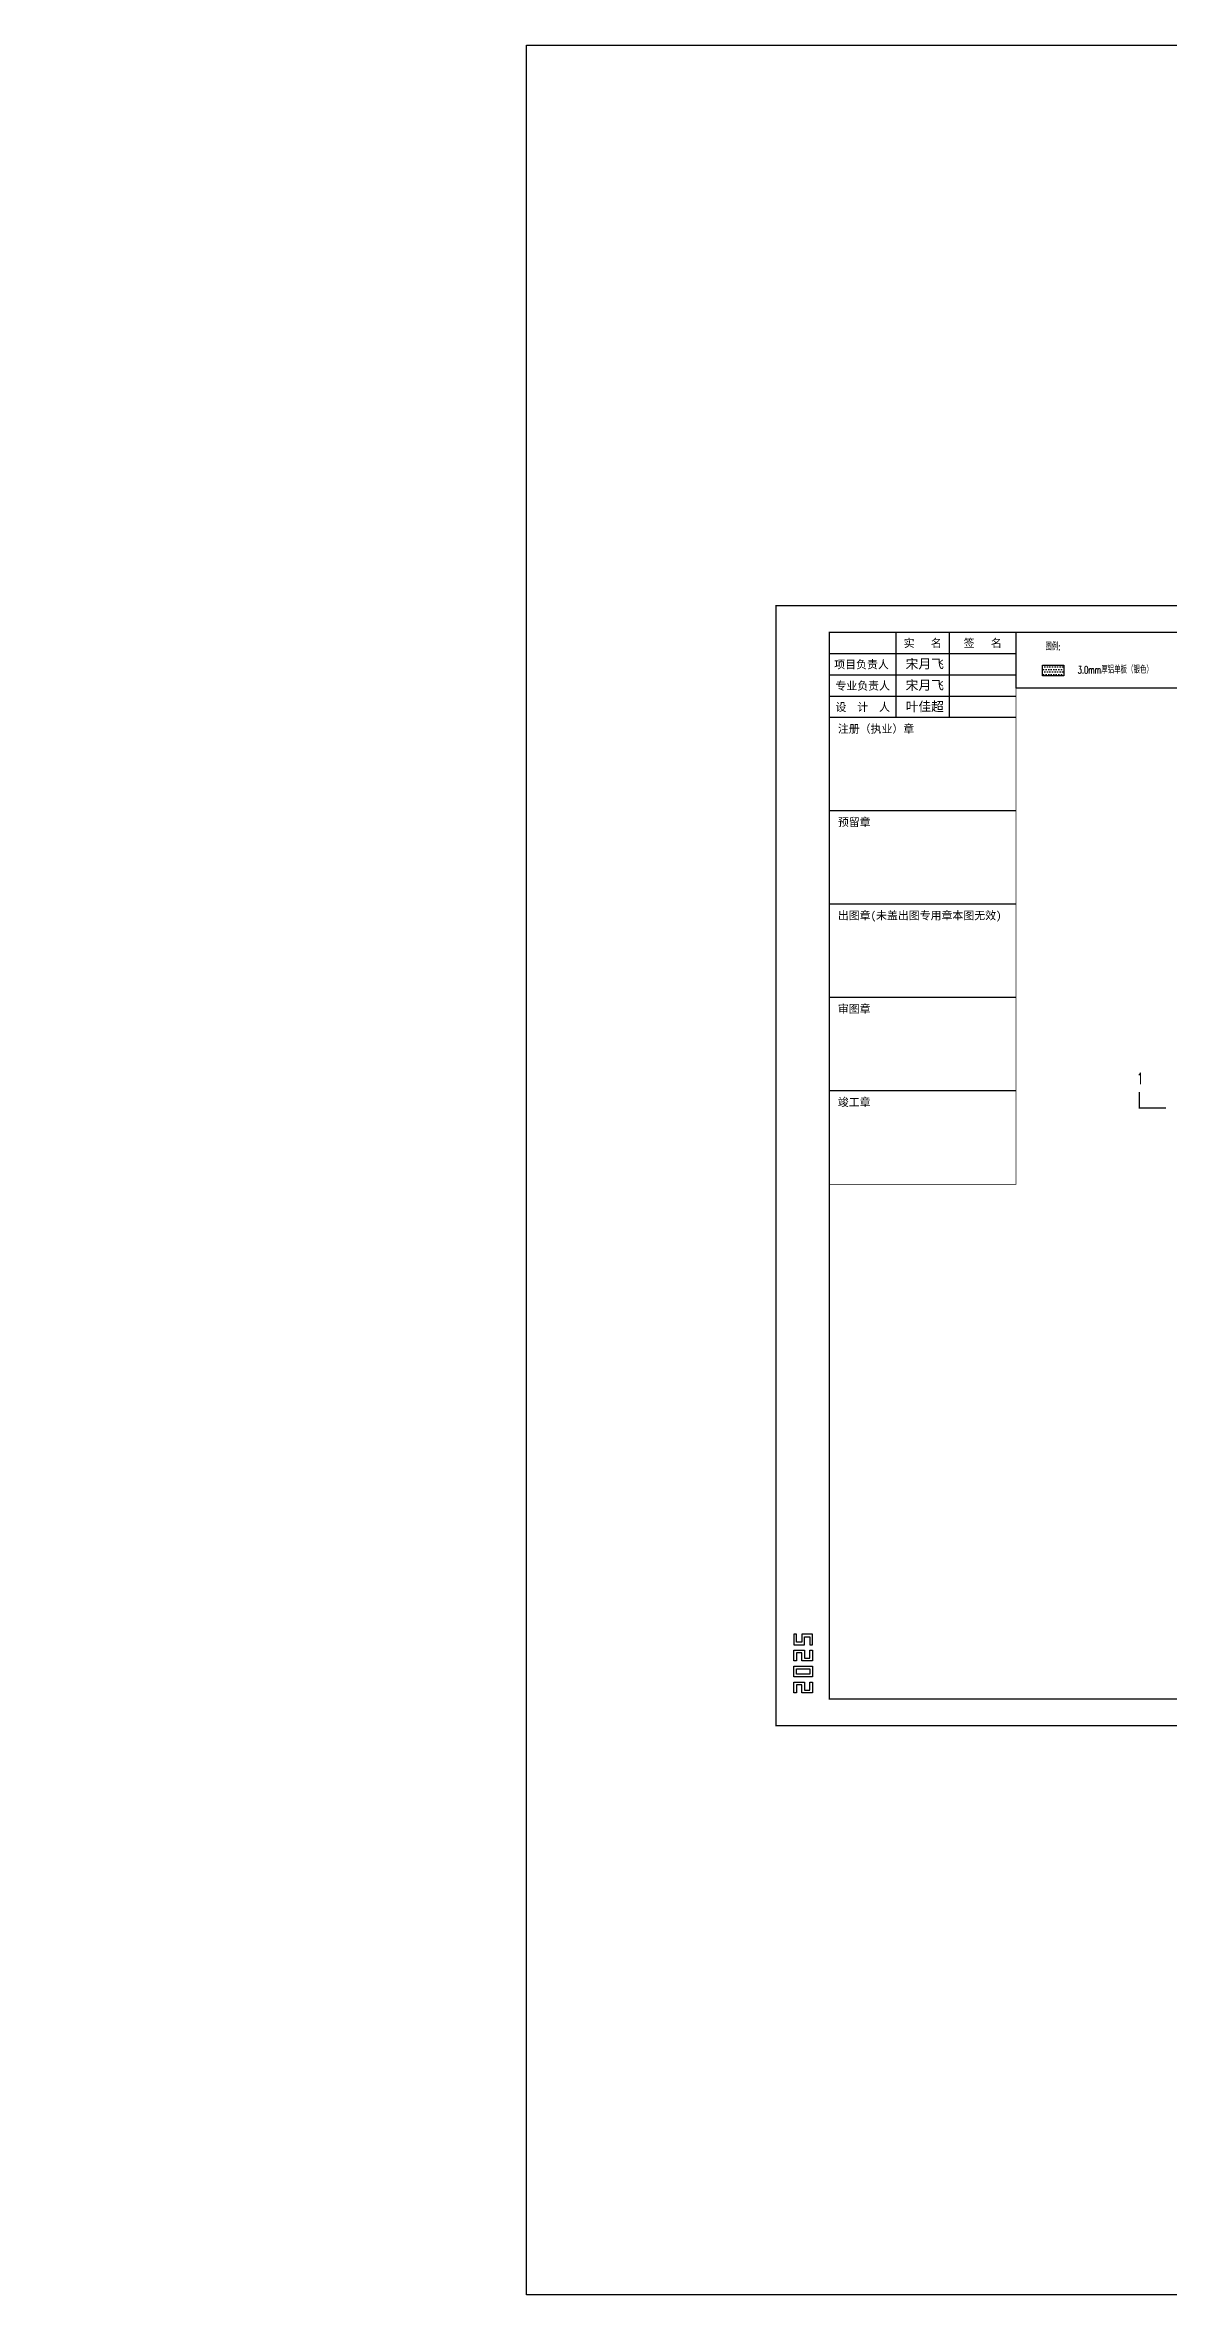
# Model space of a CAD drawing. Extents: x -202236 to 1002404, y -663931 to 1550022.
# Drawn here: x -202236 to -168553, y -374516 to -307032 of the extents above; entities that cross this region are included whole.
import ezdxf
from ezdxf.enums import TextEntityAlignment as Align

# ---------------------------------------------------------------- set-up
doc = ezdxf.new("R2010")
doc.units = 0
for name, color, linetype in [('!ZN1-填充-8', 8, 'Continuous'), ('!ZN1-文字-7', 7, 'Continuous'), ('0-cxFrame', 155, 'Continuous'), ('3索引', 3, 'Continuous'), ('A-AXIS-SYMB', 3, 'Continuous'), ('PUB_HATCH', 8, 'Continuous'), ('PUB_TEXT', 7, 'Continuous'), ('qianming', 155, 'Continuous')]:
    doc.layers.add(name, color=color, linetype=linetype)
doc.layers.add('0-cxText', color=131, linetype='Continuous', lineweight=25)
doc.styles.add('_TCH_LABEL', font='COMPLEX', dxfattribs={"bigfont": 'GBCBIG'})
doc.styles.add('cx_biaoti', font='')
doc.styles.add('cx_tuming', font='simhei.ttf')
doc.styles.add('cx_tuqian1', font='')
doc.styles.add('ZNTextStyle', font='ROMANS.shx', dxfattribs={"width": 0.7, "bigfont": 'CHINESE.shx'})
doc.styles.add('图框宋体', font='', dxfattribs={"width": 0.75})
doc.styles.add('样式 1', font='romans.shx', dxfattribs={"width": 0.7, "bigfont": 'chinese.shx'})
doc.styles.add('黑体', font='simhei.ttf', dxfattribs={"height": 12})
doc.styles.get('cx_biaoti').set_extended_font_data('SimSun')
doc.styles.get('cx_tuqian1').set_extended_font_data('SimSun')
doc.styles.get('图框宋体').set_extended_font_data('SimSun')

# ---------------------------------------------------------------- blocks, each defined once
blk = doc.blocks.new('zjcx_lan_xinxi(Dragon)')
for p, q in [((7000, -3200), (0, -3200)), ((7000, -6700), (0, -6700)), ((7000, -10200), (0, -10200)), ((7000, -13700), (0, -13700)), ((7000, -17200), (0, -17200))]:
    blk.add_line(p, q)
at = {"const_width": 25}
blk.add_lwpolyline([(0, -20700), (7000, -20700), (7000, 0), (0, 0)], close=True, dxfattribs=at)
for points in [[(2500, -3200), (2500, 0)], [(4500, -3200), (4500, 0)], [(0, -800), (7000, -800)], [(0, -1600), (7000, -1600)], [(0, -2400), (7000, -2400)]]:
    blk.add_lwpolyline(points)
for points in [[(7000, -3200), (7000, 0)], [(0, -3200), (7000, -3200)], [(0, -20700), (7000, -20700), (7000, -3200)], [(0, -20700), (7000, -20700)]]:
    blk.add_lwpolyline(points, dxfattribs=at)
at = {"style": '图框宋体'}
for s, p in [('实   名', (3500, -400)), ('签   名', (5750, -400)), ('项目负责人', (1204, -1200)), ('专业负责人', (1250, -2000)), ('设  计  人', (1250, -2800))]:
    blk.add_text(s, height=300, dxfattribs=at).set_placement(p, align=Align.MIDDLE)
for s, p in [('注册（执业）章', (318, -3771)), ('预留章', (318, -7271)), ('出图章(未盖出图专用章本图无效)', (318, -10771)), ('审图章', (318, -14271)), ('竣工章', (318, -17771))]:
    blk.add_text(s, height=300, dxfattribs=at).set_placement(p)
blk = doc.blocks.new('T-信息(Dragon)')
at = {"layer": '0-cxFrame'}
blk.add_blockref('zjcx_lan_xinxi(Dragon)', (0, 0), dxfattribs=at)
at = {"layer": 'qianming', "color": 3, "style": 'cx_biaoti'}
for s, p in [('宋月飞', (3577, -1186)), ('宋月飞', (3577, -1986)), ('叶佳超', (3577, -2786))]:
    blk.add_text(s, height=350, dxfattribs=at).set_placement(p, align=Align.MIDDLE_CENTER)
blk = doc.blocks.new('TK22.A2 L(Dragon)')
at = {"layer": '0-cxFrame', "color": 7, "const_width": 0.5}
blk.add_lwpolyline([(0, 0), (-594, 0), (-594, 420), (0, 420)], close=True, dxfattribs=at)
at = {"layer": '0-cxFrame', "const_width": 0.5}
blk.add_lwpolyline([(-80, 10), (-574, 10), (-574, 410), (-80, 410)], close=True, dxfattribs=at)
at = {"layer": 'Defpoints', "color": 2}
for points in [[(-586.37, 34.37), (-587.37, 34.37), (-587.37, 30.37), (-583.37, 30.37), (-583.37, 33.37), (-581.37, 33.37), (-581.37, 30.37), (-580.37, 30.37), (-580.37, 34.37), (-584.37, 34.37), (-584.37, 31.37), (-586.37, 31.37), (-586.37, 34.37)], [(-586.37, 24.37), (-587.37, 24.37), (-587.37, 28.37), (-583.37, 28.37), (-583.37, 25.37), (-581.37, 25.37), (-581.37, 28.37), (-580.37, 28.37), (-580.37, 24.37), (-584.37, 24.37), (-584.37, 27.37), (-586.37, 27.37), (-586.37, 24.37)], [(-586.37, 12.37), (-587.37, 12.37), (-587.37, 16.37), (-583.37, 16.37), (-583.37, 13.37), (-581.37, 13.37), (-581.37, 16.37), (-580.37, 16.37), (-580.37, 12.37), (-584.37, 12.37), (-584.37, 15.37), (-586.37, 15.37), (-586.37, 12.37)]]:
    blk.add_lwpolyline(points, dxfattribs=at)
for points in [[(-587.37, 18.37), (-587.37, 22.37), (-580.37, 22.37), (-580.37, 18.37)], [(-586.37, 19.37), (-586.37, 21.37), (-581.37, 21.37), (-581.37, 19.37)]]:
    blk.add_lwpolyline(points, close=True, dxfattribs=at)
at = {"layer": '0-cxFrame', "xscale": 0.01, "yscale": 0.01, "zscale": 0.01}
blk.add_blockref('T-信息(Dragon)', (-574, 410), dxfattribs=at)
at = {"style": '黑体', "flags": 4}
blk.add_attdef('图幅', text='', height=3.3, dxfattribs=at).set_placement((-40, 3), align=Align.RIGHT)
at = {"layer": '0-cxText', "flags": 4}
for tag, height, style, p in [('建设单位', 3.5, 'cx_tuming', (-45, 240)), ('项目名称', 3.5, 'cx_tuming', (-45, 210)), ('子项名称', 3.5, 'cx_tuming', (-45, 180)), ('工程编号', 3.3, 'cx_tuqian1', (-35, 165)), ('图名1', 3.5, 'cx_tuming', (-45, 87)), ('图名2', 3.5, 'cx_tuming', (-45, 79)), ('图名3', 3.5, 'cx_tuming', (-45, 71)), ('出图日期', 3.3, 'cx_tuqian1', (-39, 60)), ('专业', 3.3, 'cx_tuqian1', (-55, 52)), ('图号', 3.3, 'cx_tuqian1', (-55, 44)), ('版次', 3.3, 'cx_tuqian1', (-20, 44))]:
    blk.add_attdef(tag, text='', height=height, dxfattribs=dict(at, style=style)).set_placement(p, align=Align.MIDDLE)
at = {"layer": 'Defpoints', "color": 6, "flags": 4}
for tag, height, style, p in [('tufu', 3.3, '黑体', (-12, 12)), ('dwfname', 4, 'cx_tuqian1', (-80, 3))]:
    blk.add_attdef(tag, text='', height=height, dxfattribs=dict(at, style=style)).set_placement(p, align=Align.RIGHT)

msp = doc.modelspace()

# ---------------------------------------------------------------- hatches: boundary and pattern name
at = {"layer": '!ZN1-填充-8'}
h = msp.add_hatch(dxfattribs=at)
h.set_pattern_fill('DOTS', color=141, scale=1219.047619, style=0)
h.set_pattern_definition([(0, (-354074.44, -361266.396), (38.095238, 76.190476), [0, -76.190476])])
h.paths.add_polyline_path([(-172317.76, -325631.64), (-171677.76, -325631.64), (-171677.76, -325951.64), (-172317.76, -325951.64)])
at = {"layer": 'PUB_HATCH'}
h = msp.add_hatch(dxfattribs=at)
h.set_pattern_fill('普通砖', color=256, scale=50, style=0)
h.set_pattern_definition([(45, (-89682.1, -953182.86), (-88.388383, 88.388383), [])])
h.paths.add_polyline_path([(-202236.29, -339302.29), (-202236.29, -339202.29), (-202236.3, -339202.29)])

# ---------------------------------------------------------------- linework, layer by layer
at = {"ltscale": 1000}
msp.add_lwpolyline([(-173109.4, -324644.07), (-166688.3, -324644.07), (-166688.3, -326319.77), (-173109.4, -326319.77)], close=True, dxfattribs=at)
at = {"ltscale": 1.5}
msp.add_lwpolyline([(-172317.76, -325631.64), (-171677.76, -325631.64), (-171677.76, -325951.64), (-172317.76, -325951.64)], close=True, dxfattribs=at)
at = {"layer": '3索引', "ltscale": 800}
msp.add_lwpolyline([(-187798.79, -307032.35), (-27341.41, -307032.35), (-27341.41, -374516.18), (-187798.79, -374516.18)], close=True, dxfattribs=at)
at = {"layer": 'A-AXIS-SYMB', "const_width": 40}
msp.add_lwpolyline([(-169408.15, -338434.33), (-169408.15, -338914.33), (-168608.15, -338914.33)], dxfattribs=at)

# ---------------------------------------------------------------- block references
at = {"layer": '0-cxFrame', "xscale": 80, "yscale": 80, "zscale": 80}
msp.add_blockref('TK22.A2 L(Dragon)', (-132789.4, -357444.07), dxfattribs=at)

# ---------------------------------------------------------------- texts
at = {"layer": '!ZN1-文字-7', "ltscale": 1.5, "style": '样式 1', "width": 0.7}
msp.add_text('图例:', height=213.333, dxfattribs=at).set_placement((-171778.33, -325248.05), align=Align.BOTTOM_RIGHT)
at = {"layer": '!ZN1-文字-7', "ltscale": 1.5, "style": 'ZNTextStyle', "width": 0.7}
msp.add_text('3.0mm厚铝单板（银色）', height=213.3333, dxfattribs=at).set_placement((-171262.92, -325773.13), align=Align.MIDDLE_LEFT)
at = {"layer": 'PUB_TEXT', "style": '_TCH_LABEL', "width": 0.705882}
msp.add_text('1', height=340, dxfattribs=at).set_placement((-169488.15, -338204.33))

doc.saveas('drawing.dxf')
